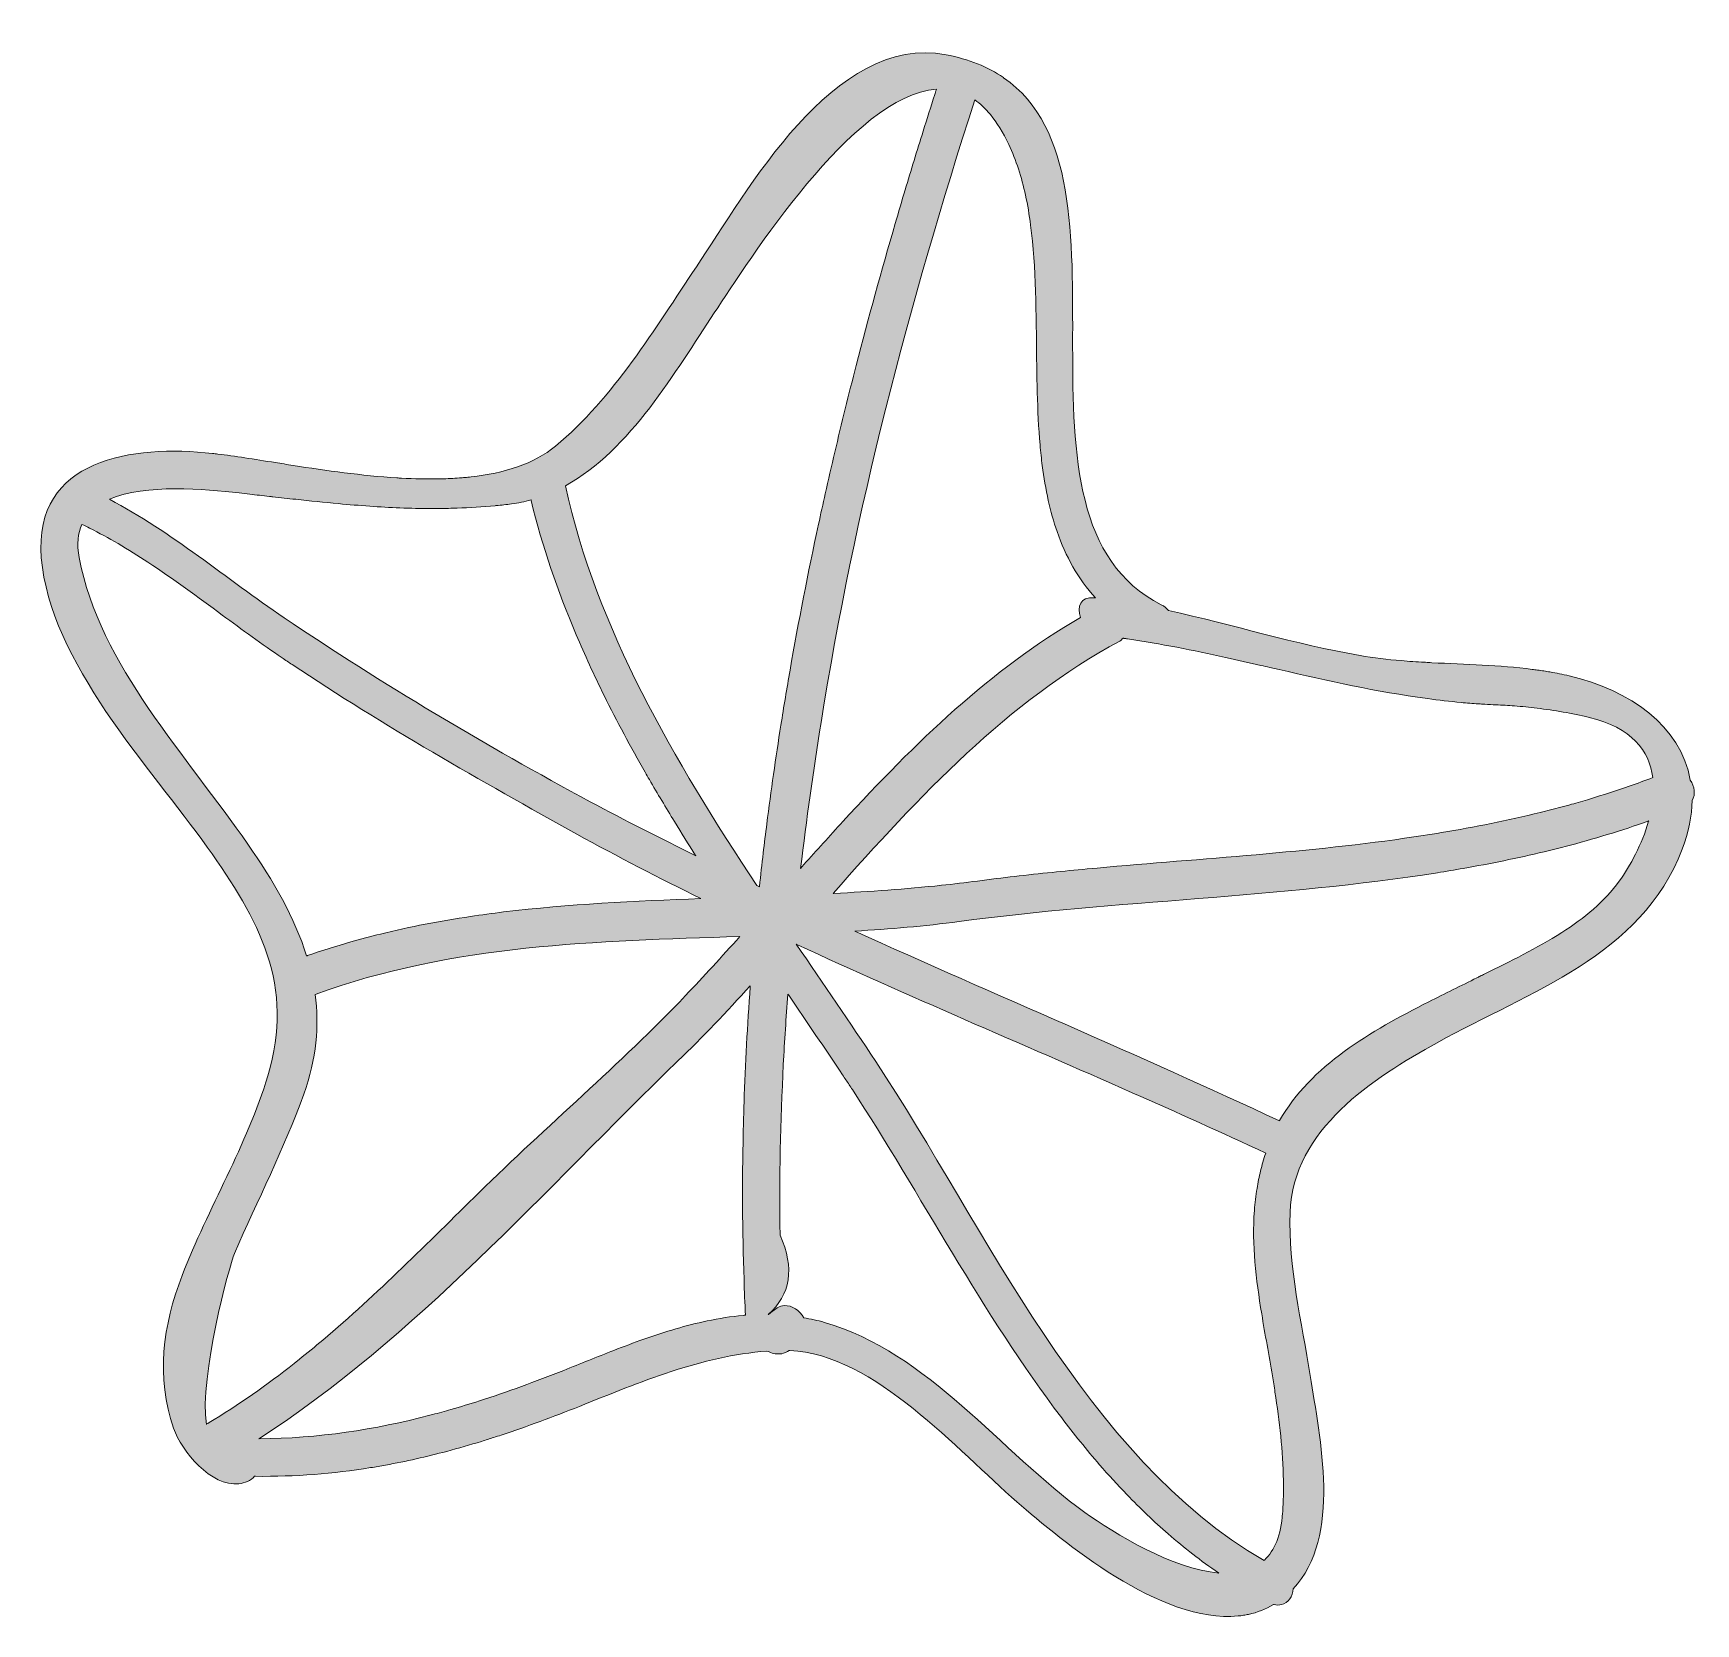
# Model space of a CAD drawing. Header units: inches. Extents: x -812 to 7891, y -3575 to 2748.
# Drawn here: x -789.9 to -299.3, y -978.9 to -509.3 of the extents above; entities that cross this region are included whole.
import ezdxf

# ---------------------------------------------------------------- set-up
doc = ezdxf.new("R2010")
doc.units = ezdxf.units.IN
doc.header["$MEASUREMENT"] = 0
doc.layers.add('Layer 1', color=7, linetype='Continuous')

# ---------------------------------------------------------------- blocks, each defined once
blk = doc.blocks.new('block 69')
at = {"layer": 'Layer 1', "lineweight": 0}
for points, knots in [([(-300.95, -729.83), (-303.78, -713.77), (-318.76, -703.21), (-336.72, -699.03), (-338.6, -698.59), (-340.48, -698.21), (-342.38, -697.88), (-342.97, -697.78), (-343.57, -697.68), (-344.16, -697.59), (-344.77, -697.5), (-345.39, -697.4), (-346.01, -697.32), (-346.54, -697.25), (-347.07, -697.18), (-347.6, -697.11), (-357.34, -695.85), (-367.29, -695.66), (-377.19, -695.14), (-377.84, -695.11), (-378.49, -695.07), (-379.14, -695.03), (-379.24, -695.03), (-379.34, -695.02), (-379.44, -695.01), (-381.71, -694.89), (-383.97, -694.73), (-386.23, -694.53), (-390.32, -694.19), (-394.39, -693.72), (-398.42, -693.02), (-417.59, -689.71), (-436.03, -683.88), (-454.95, -679.74), (-455.49, -679.08), (-456.16, -678.47), (-457.07, -678.03), (-507.39, -652.78), (-460.98, -551.78), (-503.58, -522.46), (-503.6, -522.44), (-503.62, -522.42), (-503.65, -522.41), (-508.2, -519.28), (-513.77, -516.98), (-520.58, -515.67), (-553.78, -509.32), (-579.49, -556.31), (-594.25, -578.26), (-606.43, -596.38), (-618.77, -617.13), (-635.82, -631.19), (-642.23, -636.47), (-650.95, -639.18), (-660.76, -640.29), (-661.36, -640.36), (-661.96, -640.42), (-662.56, -640.47), (-663.09, -640.52), (-663.63, -640.57), (-664.18, -640.6), (-665.94, -640.74), (-667.73, -640.83), (-669.54, -640.87), (-669.69, -640.87), (-669.83, -640.87), (-669.98, -640.88), (-673.68, -640.96), (-677.47, -640.87), (-681.3, -640.66), (-681.74, -640.63), (-682.18, -640.61), (-682.62, -640.58), (-692.97, -639.93), (-703.53, -638.42), (-713.24, -636.9), (-714.13, -636.77), (-715.02, -636.63), (-715.89, -636.48), (-716.77, -636.35), (-717.63, -636.21), (-718.49, -636.07), (-724.73, -635.08), (-730.5, -634.15), (-735.47, -633.55), (-735.99, -633.49), (-736.51, -633.43), (-737.01, -633.37), (-760.62, -630.76), (-789.94, -634.87), (-787.56, -664.17), (-785.05, -694.77), (-755.5, -725.97), (-738.6, -749.6), (-723.26, -771.02), (-712.64, -790.45), (-720.7, -817.07), (-726.94, -837.59), (-738.28, -856.11), (-746, -876.02), (-751.72, -890.8), (-753.77, -906.05), (-748.51, -921.12), (-746.12, -927.98), (-737.46, -938.47), (-729.23, -937.5), (-728.39, -937.4), (-727.55, -937.18), (-726.72, -936.82), (-725.85, -936.45), (-725.17, -935.95), (-724.61, -935.32), (-724.61, -935.32), (-724.35, -935.32), (-724.35, -935.32), (-712.62, -935.45), (-701.38, -934.54), (-690.39, -932.76), (-688.91, -932.53), (-687.44, -932.28), (-685.98, -932.01), (-679.91, -930.91), (-673.9, -929.54), (-667.92, -927.95), (-664.49, -927.04), (-661.07, -926.06), (-657.65, -925), (-656.44, -924.63), (-655.24, -924.25), (-654.04, -923.86), (-653.3, -923.63), (-652.56, -923.39), (-651.82, -923.14), (-644.19, -920.62), (-636.54, -917.78), (-628.79, -914.68), (-611.03, -907.57), (-592.68, -899.79), (-573.43, -898.37), (-573.43, -898.37), (-573.42, -898.37), (-573.42, -898.37), (-573.2, -898.45), (-572.99, -898.51), (-572.8, -898.61), (-571.58, -899.09), (-570.37, -899.32), (-569.22, -899.15), (-569.17, -899.14), (-569.13, -899.14), (-569.08, -899.13), (-568.31, -899), (-567.58, -898.68), (-566.89, -898.14), (-566.82, -898.14), (-566.76, -898.15), (-566.69, -898.15), (-541.76, -899.24), (-516.98, -927.86), (-499.66, -942.9), (-486.2, -954.57), (-457.11, -978.85), (-434.4, -976.55), (-433.86, -976.5), (-433.33, -976.44), (-432.81, -976.36), (-432.3, -976.28), (-431.8, -976.19), (-431.3, -976.08), (-428.72, -975.51), (-426.25, -974.56), (-423.91, -973.17), (-423.87, -973.18), (-423.84, -973.19), (-423.8, -973.19), (-423.01, -973.36), (-422.28, -973.35), (-421.63, -973.2), (-419.53, -972.71), (-418.23, -970.76), (-418.17, -968.55), (-403.7, -953.26), (-410.26, -923.95), (-413.12, -905.61), (-415.6, -889.72), (-419.63, -873.64), (-419.06, -857.47), (-418.2, -832.83), (-394.64, -817.84), (-375.63, -807.31), (-348.33, -792.16), (-315.45, -781.82), (-303.35, -750.2), (-301.39, -745.06), (-300.48, -740.29), (-300.4, -735.85), (-299.35, -734.01), (-299.68, -731.67), (-300.95, -729.83)], [0, 0, 0, 0, 1, 1, 1, 2, 2, 2, 3, 3, 3, 4, 4, 4, 5, 5, 5, 6, 6, 6, 7, 7, 7, 8, 8, 8, 9, 9, 9, 10, 10, 10, 11, 11, 11, 12, 12, 12, 13, 13, 13, 14, 14, 14, 15, 15, 15, 16, 16, 16, 17, 17, 17, 18, 18, 18, 19, 19, 19, 20, 20, 20, 21, 21, 21, 22, 22, 22, 23, 23, 23, 24, 24, 24, 25, 25, 25, 26, 26, 26, 27, 27, 27, 28, 28, 28, 29, 29, 29, 30, 30, 30, 31, 31, 31, 32, 32, 32, 33, 33, 33, 34, 34, 34, 35, 35, 35, 36, 36, 36, 37, 37, 37, 38, 38, 38, 39, 39, 39, 40, 40, 40, 41, 41, 41, 42, 42, 42, 43, 43, 43, 44, 44, 44, 45, 45, 45, 46, 46, 46, 47, 47, 47, 48, 48, 48, 49, 49, 49, 50, 50, 50, 51, 51, 51, 52, 52, 52, 53, 53, 53, 54, 54, 54, 55, 55, 55, 56, 56, 56, 57, 57, 57, 58, 58, 58, 59, 59, 59, 60, 60, 60, 61, 61, 61, 62, 62, 62, 63, 63, 63, 64, 64, 64, 65, 65, 65, 66, 66, 66, 66]), ([(-574.53, -751.33), (-574.93, -754.62), (-575.3, -757.91), (-575.65, -761.2), (-575.65, -761.23), (-575.66, -761.27), (-575.66, -761.3), (-575.91, -761.2), (-576.16, -761.06), (-576.4, -760.93), (-600.88, -724.03), (-623.65, -685.21), (-632.9, -642.92), (-613.66, -632.33), (-600.46, -609.03), (-588.97, -591.88), (-578.79, -576.66), (-548.08, -527.52), (-523.41, -525.85), (-523.42, -525.88), (-523.43, -525.91), (-523.44, -525.94), (-523.6, -526.44), (-523.76, -526.94), (-523.92, -527.44), (-525.07, -531.02), (-526.21, -534.62), (-527.33, -538.21), (-529.14, -543.98), (-530.91, -549.77), (-532.65, -555.57), (-533.64, -558.87), (-534.61, -562.17), (-535.57, -565.48), (-539.64, -579.38), (-543.49, -593.35), (-547.1, -607.39), (-549.3, -615.91), (-551.41, -624.46), (-553.41, -633.02), (-554.38, -637.1), (-555.32, -641.19), (-556.23, -645.28), (-556.91, -648.28), (-557.57, -651.28), (-558.21, -654.29), (-561.3, -668.58), (-564.11, -682.94), (-566.62, -697.34), (-567.56, -702.74), (-568.46, -708.15), (-569.31, -713.56), (-570.85, -723.25), (-572.24, -732.96), (-573.47, -742.69), (-573.84, -745.57), (-574.2, -748.45), (-574.53, -751.33)], [0, 0, 0, 0, 1, 1, 1, 2, 2, 2, 3, 3, 3, 4, 4, 4, 5, 5, 5, 6, 6, 6, 7, 7, 7, 8, 8, 8, 9, 9, 9, 10, 10, 10, 11, 11, 11, 12, 12, 12, 13, 13, 13, 14, 14, 14, 15, 15, 15, 16, 16, 16, 17, 17, 17, 18, 18, 18, 19, 19, 19, 19]), ([(-493.85, -605.8), (-493.81, -609.01), (-493.76, -612.22), (-493.67, -615.4), (-493.53, -620.62), (-493.29, -625.8), (-492.84, -630.86), (-492.66, -632.92), (-492.45, -634.96), (-492.19, -636.97), (-491.74, -640.48), (-491.16, -643.91), (-490.41, -647.24), (-489.71, -650.41), (-488.86, -653.48), (-487.82, -656.45), (-485.29, -663.71), (-481.68, -670.32), (-476.49, -676), (-476.54, -676), (-476.6, -675.99), (-476.66, -675.98), (-476.72, -675.97), (-476.78, -675.96), (-476.84, -675.96), (-481.02, -675.49), (-481.97, -678.71), (-480.88, -681.78), (-507.35, -697.04), (-529.85, -718.97), (-551.05, -742.06), (-554.92, -746.26), (-558.74, -750.51), (-562.53, -754.76), (-562.76, -755.01), (-562.99, -755.27), (-563.22, -755.52), (-563.32, -755.63), (-563.42, -755.75), (-563.52, -755.86), (-561.74, -741.47), (-559.75, -727.11), (-557.47, -712.82), (-547.59, -650.44), (-531.51, -589.07), (-512.08, -529), (-510.5, -530.13), (-508.97, -531.57), (-507.49, -533.35), (-505.57, -535.67), (-503.75, -538.58), (-502.07, -542.14), (-499.88, -546.79), (-498.29, -551.83), (-497.14, -557.15), (-496.51, -560.01), (-496.01, -562.94), (-495.62, -565.95), (-493.96, -578.49), (-494.01, -592.16), (-493.85, -605.8)], [0, 0, 0, 0, 1, 1, 1, 2, 2, 2, 3, 3, 3, 4, 4, 4, 5, 5, 5, 6, 6, 6, 7, 7, 7, 8, 8, 8, 9, 9, 9, 10, 10, 10, 11, 11, 11, 12, 12, 12, 13, 13, 13, 14, 14, 14, 15, 15, 15, 16, 16, 16, 17, 17, 17, 18, 18, 18, 19, 19, 19, 20, 20, 20, 20]), ([(-729.18, -645.04), (-728.04, -645.17), (-726.99, -645.3), (-726.06, -645.4), (-724.13, -645.62), (-722.2, -645.83), (-720.27, -646.05), (-719.94, -646.09), (-719.6, -646.12), (-719.27, -646.16), (-717.01, -646.42), (-714.75, -646.67), (-712.49, -646.91), (-708.27, -647.37), (-704.06, -647.81), (-699.84, -648.19), (-696.78, -648.48), (-693.72, -648.73), (-690.66, -648.93), (-687.68, -649.15), (-684.71, -649.31), (-681.73, -649.43), (-678.64, -649.56), (-675.55, -649.63), (-672.45, -649.63), (-671.02, -649.64), (-669.6, -649.64), (-668.18, -649.6), (-667.18, -649.58), (-666.17, -649.56), (-665.17, -649.53), (-665.07, -649.53), (-664.96, -649.53), (-664.85, -649.52), (-661.11, -649.4), (-657.36, -649.16), (-653.6, -648.79), (-653.5, -648.79), (-653.41, -648.78), (-653.31, -648.76), (-651.8, -648.62), (-650.3, -648.45), (-648.79, -648.26), (-646.82, -647.99), (-644.92, -647.59), (-643.05, -647.07), (-643.03, -647.14), (-643.01, -647.22), (-643, -647.29), (-639.74, -660.8), (-635.2, -673.98), (-629.73, -686.88), (-628.48, -689.86), (-627.16, -692.82), (-625.8, -695.77), (-624.41, -698.8), (-622.97, -701.82), (-621.48, -704.83), (-617.69, -712.47), (-613.63, -720.02), (-609.36, -727.48), (-608.96, -728.19), (-608.55, -728.9), (-608.13, -729.62), (-605.72, -733.79), (-603.25, -737.93), (-600.72, -742.05), (-598.68, -745.39), (-596.61, -748.71), (-594.51, -752.01), (-594.47, -752.07), (-594.44, -752.12), (-594.4, -752.18), (-604.85, -746.98), (-615.28, -741.7), (-625.58, -736.17), (-656.4, -719.6), (-686.92, -701.43), (-715.93, -681.85), (-732.88, -670.38), (-749.22, -656.49), (-767.47, -646.89), (-756.71, -642.26), (-739.24, -643.91), (-729.18, -645.04)], [0, 0, 0, 0, 1, 1, 1, 2, 2, 2, 3, 3, 3, 4, 4, 4, 5, 5, 5, 6, 6, 6, 7, 7, 7, 8, 8, 8, 9, 9, 9, 10, 10, 10, 11, 11, 11, 12, 12, 12, 13, 13, 13, 14, 14, 14, 15, 15, 15, 16, 16, 16, 17, 17, 17, 18, 18, 18, 19, 19, 19, 20, 20, 20, 21, 21, 21, 22, 22, 22, 23, 23, 23, 24, 24, 24, 25, 25, 25, 26, 26, 26, 27, 27, 27, 28, 28, 28, 28]), ([(-775.56, -654.31), (-774.81, -654.67), (-774.06, -655.04), (-773.32, -655.41), (-770.48, -656.84), (-767.69, -658.37), (-764.93, -660), (-761.94, -661.74), (-759, -663.59), (-756.09, -665.51), (-748.63, -670.41), (-741.38, -675.76), (-734.17, -681.06), (-728.29, -685.39), (-722.44, -689.69), (-716.52, -693.69), (-715.53, -694.36), (-714.53, -695.03), (-713.53, -695.68), (-686.46, -713.76), (-657.89, -730.01), (-629.49, -745.75), (-617.45, -752.43), (-605.21, -758.69), (-592.9, -764.79), (-612.41, -765.49), (-631.88, -766.39), (-651.15, -768.73), (-654.42, -769.13), (-657.68, -769.57), (-660.93, -770.06), (-669.84, -771.39), (-678.71, -773.08), (-687.51, -775.25), (-690.4, -775.96), (-693.3, -776.72), (-696.18, -777.56), (-700.48, -778.77), (-704.76, -780.13), (-709.03, -781.62), (-709.11, -781.65), (-709.2, -781.68), (-709.28, -781.71), (-712.8, -770.39), (-719.07, -759.56), (-726.6, -748.7), (-744.44, -722.89), (-770.35, -695.8), (-776.4, -664.13), (-777.18, -660.13), (-776.72, -656.93), (-775.56, -654.31)], [0, 0, 0, 0, 1, 1, 1, 2, 2, 2, 3, 3, 3, 4, 4, 4, 5, 5, 5, 6, 6, 6, 7, 7, 7, 8, 8, 8, 9, 9, 9, 10, 10, 10, 11, 11, 11, 12, 12, 12, 13, 13, 13, 14, 14, 14, 15, 15, 15, 16, 16, 16, 17, 17, 17, 17]), ([(-468.36, -687.92), (-468.29, -687.93), (-468.21, -687.94), (-468.14, -687.95), (-467.76, -688), (-467.38, -688.06), (-467.01, -688.12), (-457.24, -689.55), (-447.63, -691.49), (-438.08, -693.59), (-434.61, -694.36), (-431.14, -695.14), (-427.68, -695.93), (-426.8, -696.14), (-425.92, -696.34), (-425.03, -696.54), (-410.6, -699.86), (-396.19, -703.19), (-381.45, -705.33), (-380.47, -705.49), (-379.49, -705.62), (-378.51, -705.75), (-375.22, -706.2), (-371.91, -706.58), (-368.58, -706.88), (-366.88, -707.04), (-365.18, -707.18), (-363.47, -707.28), (-362.85, -707.33), (-362.22, -707.37), (-361.6, -707.4), (-360.5, -707.47), (-359.4, -707.53), (-358.3, -707.57), (-356.49, -707.64), (-354.68, -707.75), (-352.88, -707.89), (-350.64, -708.06), (-348.41, -708.29), (-346.19, -708.56), (-341.04, -709.19), (-335.93, -710.09), (-330.83, -711.28), (-318.19, -714.24), (-313.08, -721.14), (-312.03, -729.06), (-314.33, -729.94), (-316.64, -730.78), (-318.96, -731.58), (-322.84, -732.94), (-326.74, -734.2), (-330.66, -735.38), (-332.45, -735.92), (-334.25, -736.44), (-336.05, -736.95), (-337.08, -737.23), (-338.11, -737.51), (-339.14, -737.79), (-341.17, -738.33), (-343.21, -738.86), (-345.24, -739.36), (-354.87, -741.74), (-364.59, -743.68), (-374.38, -745.3), (-378.01, -745.91), (-381.64, -746.46), (-385.28, -746.98), (-416.23, -751.4), (-447.74, -753.13), (-478.96, -756.02), (-482.41, -756.34), (-485.86, -756.67), (-489.3, -757.03), (-496.67, -757.78), (-504.01, -758.62), (-511.32, -759.6), (-514.85, -760.07), (-518.39, -760.48), (-521.93, -760.86), (-532.47, -761.96), (-543.06, -762.69), (-553.68, -763.25), (-553.77, -763.25), (-553.85, -763.26), (-553.94, -763.26), (-528.58, -734.69), (-502.4, -706.57), (-469.33, -688.76), (-468.89, -688.52), (-468.64, -688.19), (-468.36, -687.92)], [0, 0, 0, 0, 1, 1, 1, 2, 2, 2, 3, 3, 3, 4, 4, 4, 5, 5, 5, 6, 6, 6, 7, 7, 7, 8, 8, 8, 9, 9, 9, 10, 10, 10, 11, 11, 11, 12, 12, 12, 13, 13, 13, 14, 14, 14, 15, 15, 15, 16, 16, 16, 17, 17, 17, 18, 18, 18, 19, 19, 19, 20, 20, 20, 21, 21, 21, 22, 22, 22, 23, 23, 23, 24, 24, 24, 25, 25, 25, 26, 26, 26, 27, 27, 27, 28, 28, 28, 29, 29, 29, 30, 30, 30, 30]), ([(-363.95, -788.18), (-368.44, -790.46), (-373.25, -792.78), (-378.15, -795.26), (-395.09, -803.82), (-413.03, -814.15), (-422.15, -830.31), (-422.17, -830.34), (-422.18, -830.37), (-422.2, -830.4), (-463.66, -810.94), (-505.83, -793.28), (-547.47, -774.4), (-537.21, -773.74), (-526.97, -772.93), (-516.74, -771.54), (-470.29, -765.33), (-422.19, -764.53), (-375.58, -757.14), (-373.03, -756.74), (-370.49, -756.32), (-367.95, -755.87), (-359.93, -754.46), (-351.97, -752.84), (-344.07, -750.94), (-341.99, -750.44), (-339.91, -749.92), (-337.84, -749.39), (-329.56, -747.23), (-321.35, -744.74), (-313.24, -741.86), (-313.25, -741.89), (-313.26, -741.92), (-313.27, -741.95), (-315.21, -748.73), (-318.66, -755.13), (-321.9, -759.61), (-326.25, -765.65), (-332.28, -770.56), (-338.9, -774.8), (-346.22, -779.48), (-354.27, -783.35), (-361.59, -787), (-362.06, -787.23), (-362.53, -787.46), (-362.99, -787.7), (-363.31, -787.86), (-363.63, -788.02), (-363.95, -788.18)], [0, 0, 0, 0, 1, 1, 1, 2, 2, 2, 3, 3, 3, 4, 4, 4, 5, 5, 5, 6, 6, 6, 7, 7, 7, 8, 8, 8, 9, 9, 9, 10, 10, 10, 11, 11, 11, 12, 12, 12, 13, 13, 13, 14, 14, 14, 15, 15, 15, 16, 16, 16, 16]), ([(-581.44, -775.99), (-586.76, -781.92), (-592.1, -787.77), (-597.46, -793.41), (-616.87, -813.76), (-638.42, -831.95), (-658.47, -851.64), (-673.48, -866.38), (-688.41, -881.49), (-704.5, -895.1), (-706.78, -897.03), (-709.09, -898.93), (-711.42, -900.79), (-719.44, -907.2), (-727.77, -913.19), (-736.57, -918.54), (-737.2, -918.93), (-737.83, -919.31), (-738.47, -919.69), (-738.64, -919.8), (-738.72, -919.96), (-738.86, -920.07), (-740.93, -905.73), (-732.09, -873.17), (-730.54, -869.55), (-723.76, -853.77), (-715.93, -838.72), (-710.09, -822.47), (-706.37, -812.05), (-705.51, -802.32), (-706.74, -793.05), (-665.87, -778.23), (-623.73, -777.32), (-581.42, -775.97), (-581.43, -775.98), (-581.43, -775.98), (-581.44, -775.99)], [0, 0, 0, 0, 1, 1, 1, 2, 2, 2, 3, 3, 3, 4, 4, 4, 5, 5, 5, 6, 6, 6, 7, 7, 7, 8, 8, 8, 9, 9, 9, 10, 10, 10, 11, 11, 11, 12, 12, 12, 12]), ([(-421.23, -945.7), (-421.24, -945.84), (-421.25, -945.98), (-421.26, -946.12), (-421.72, -952.79), (-423.69, -957.25), (-426.61, -960.06), (-426.64, -960.1), (-426.68, -960.13), (-426.71, -960.16), (-479.44, -929.85), (-509.01, -861.61), (-541.34, -812.84), (-548.89, -801.46), (-556.82, -789.92), (-564.79, -778.23), (-564.68, -778.28), (-564.56, -778.33), (-564.45, -778.39), (-531.78, -793.52), (-498.57, -807.52), (-465.62, -822.09), (-452.44, -827.91), (-439.3, -833.83), (-426.25, -839.94), (-426.84, -841.68), (-427.34, -843.41), (-427.76, -845.15), (-428.19, -846.87), (-428.54, -848.6), (-428.82, -850.33), (-429.18, -852.49), (-429.43, -854.65), (-429.6, -856.82), (-430.34, -866.93), (-429.12, -877.1), (-427.43, -887.4), (-426.44, -893.44), (-425.29, -899.53), (-424.28, -905.67), (-424.02, -907.26), (-423.76, -908.86), (-423.51, -910.45), (-422.17, -919.12), (-421.14, -927.81), (-421.02, -936.56), (-420.97, -939.6), (-421.03, -942.65), (-421.23, -945.7)], [0, 0, 0, 0, 1, 1, 1, 2, 2, 2, 3, 3, 3, 4, 4, 4, 5, 5, 5, 6, 6, 6, 7, 7, 7, 8, 8, 8, 9, 9, 9, 10, 10, 10, 11, 11, 11, 12, 12, 12, 13, 13, 13, 14, 14, 14, 15, 15, 15, 16, 16, 16, 16]), ([(-580.45, -887.82), (-584.02, -888.14), (-587.58, -888.71), (-591.12, -889.46), (-594.2, -890.11), (-597.26, -890.89), (-600.3, -891.79), (-603.49, -892.71), (-606.66, -893.75), (-609.8, -894.88), (-612.75, -895.91), (-615.68, -897.01), (-618.59, -898.15), (-623.59, -900.09), (-628.54, -902.11), (-633.4, -904.05), (-641.76, -907.38), (-650.03, -910.41), (-658.3, -913.06), (-661.09, -913.95), (-663.89, -914.81), (-666.69, -915.61), (-668.48, -916.12), (-670.28, -916.62), (-672.08, -917.1), (-672.34, -917.16), (-672.6, -917.23), (-672.87, -917.3), (-689.2, -921.56), (-705.77, -924.12), (-723.33, -924.24), (-677.38, -894.67), (-638.58, -850.23), (-599.68, -812.71), (-592.39, -805.67), (-585.33, -798.17), (-578.34, -790.51), (-578.35, -790.6), (-578.35, -790.7), (-578.36, -790.79), (-579.2, -802.16), (-579.82, -813.55), (-580.19, -824.94), (-580.3, -827.98), (-580.38, -831.02), (-580.44, -834.06), (-580.76, -848.43), (-580.69, -862.82), (-580.2, -877.2), (-580.09, -880.72), (-579.94, -884.24), (-579.77, -887.76), (-580, -887.78), (-580.22, -887.8), (-580.45, -887.82)], [0, 0, 0, 0, 1, 1, 1, 2, 2, 2, 3, 3, 3, 4, 4, 4, 5, 5, 5, 6, 6, 6, 7, 7, 7, 8, 8, 8, 9, 9, 9, 10, 10, 10, 11, 11, 11, 12, 12, 12, 13, 13, 13, 14, 14, 14, 15, 15, 15, 16, 16, 16, 17, 17, 17, 18, 18, 18, 18]), ([(-568.28, -884.93), (-568.99, -884.97), (-569.7, -885.18), (-570.39, -885.6), (-570.51, -885.67), (-570.62, -885.75), (-570.73, -885.83), (-571.53, -886.34), (-572.23, -886.94), (-572.97, -887.56), (-572.97, -887.56), (-573.11, -887.56), (-573.11, -887.56), (-566.42, -881.7), (-565.21, -873.9), (-569.55, -864.11), (-569.95, -847.32), (-569.35, -830.52), (-568.6, -813.76), (-568.27, -806.82), (-567.77, -799.91), (-567.23, -792.99), (-567.16, -793.1), (-567.08, -793.2), (-567.01, -793.31), (-561.63, -801.24), (-556.28, -809.1), (-551.09, -816.85), (-550.76, -817.34), (-550.44, -817.82), (-550.12, -818.3), (-549.49, -819.25), (-548.86, -820.21), (-548.23, -821.17), (-528.42, -851.43), (-509.81, -887.4), (-486.46, -918.09), (-482.84, -922.84), (-479.12, -927.46), (-475.26, -931.91), (-472.65, -934.92), (-469.98, -937.86), (-467.23, -940.7), (-463.31, -944.78), (-459.24, -948.67), (-455.01, -952.35), (-450.28, -956.46), (-445.34, -960.3), (-440.18, -963.82), (-440.15, -963.84), (-440.12, -963.86), (-440.09, -963.88), (-453.65, -962.74), (-470.94, -952.26), (-479.65, -945.99), (-504.44, -928.13), (-525.93, -898.64), (-556.46, -889.88), (-558.49, -889.29), (-560.54, -888.88), (-562.58, -888.51), (-563.8, -886.42), (-566.02, -884.79), (-568.28, -884.93)], [0, 0, 0, 0, 1, 1, 1, 2, 2, 2, 3, 3, 3, 4, 4, 4, 5, 5, 5, 6, 6, 6, 7, 7, 7, 8, 8, 8, 9, 9, 9, 10, 10, 10, 11, 11, 11, 12, 12, 12, 13, 13, 13, 14, 14, 14, 15, 15, 15, 16, 16, 16, 17, 17, 17, 18, 18, 18, 19, 19, 19, 20, 20, 20, 21, 21, 21, 21])]:
    blk.add_open_spline(points, degree=3, knots=knots, dxfattribs=at)
blk = doc.blocks.new('block 58')
at = {"layer": 'Layer 1', "true_color": 0x264847}
h = blk.add_hatch(color=129, dxfattribs=at)
h.dxf.hatch_style = 2
edge = h.paths.add_edge_path()
edge.add_spline(control_points=[(-300.95, -729.83), (-303.78, -713.77), (-318.76, -703.21), (-336.72, -699.03), (-338.6, -698.59), (-340.48, -698.21), (-342.38, -697.88), (-342.97, -697.78), (-343.57, -697.68), (-344.16, -697.59), (-344.77, -697.5), (-345.39, -697.4), (-346.01, -697.32), (-346.54, -697.25), (-347.07, -697.18), (-347.6, -697.11), (-357.34, -695.85), (-367.29, -695.66), (-377.19, -695.14), (-377.84, -695.11), (-378.49, -695.07), (-379.14, -695.03), (-379.24, -695.03), (-379.34, -695.02), (-379.44, -695.01), (-381.71, -694.89), (-383.97, -694.73), (-386.23, -694.53), (-390.32, -694.19), (-394.39, -693.72), (-398.42, -693.02), (-417.59, -689.71), (-436.03, -683.88), (-454.95, -679.74), (-455.49, -679.08), (-456.16, -678.47), (-457.07, -678.03), (-507.39, -652.78), (-460.98, -551.78), (-503.58, -522.46), (-503.6, -522.44), (-503.62, -522.42), (-503.65, -522.41), (-508.2, -519.28), (-513.77, -516.98), (-520.58, -515.67), (-553.78, -509.32), (-579.49, -556.31), (-594.25, -578.26), (-606.43, -596.38), (-618.77, -617.13), (-635.82, -631.19), (-642.23, -636.47), (-650.95, -639.18), (-660.76, -640.29), (-661.36, -640.36), (-661.96, -640.42), (-662.56, -640.47), (-663.09, -640.52), (-663.63, -640.57), (-664.18, -640.6), (-665.94, -640.74), (-667.73, -640.83), (-669.54, -640.87), (-669.69, -640.87), (-669.83, -640.87), (-669.98, -640.88), (-673.68, -640.96), (-677.47, -640.87), (-681.3, -640.66), (-681.74, -640.63), (-682.18, -640.61), (-682.62, -640.58), (-692.97, -639.93), (-703.53, -638.42), (-713.24, -636.9), (-714.13, -636.77), (-715.02, -636.63), (-715.89, -636.48), (-716.77, -636.35), (-717.63, -636.21), (-718.49, -636.07), (-724.73, -635.08), (-730.5, -634.15), (-735.47, -633.55), (-735.99, -633.49), (-736.51, -633.43), (-737.01, -633.37), (-760.62, -630.76), (-789.94, -634.87), (-787.56, -664.17), (-785.05, -694.77), (-755.5, -725.97), (-738.6, -749.6), (-723.26, -771.02), (-712.64, -790.45), (-720.7, -817.07), (-726.94, -837.59), (-738.28, -856.11), (-746, -876.02), (-751.72, -890.8), (-753.77, -906.05), (-748.51, -921.12), (-746.12, -927.98), (-737.46, -938.47), (-729.23, -937.5), (-728.39, -937.4), (-727.55, -937.18), (-726.72, -936.82), (-725.85, -936.45), (-725.17, -935.95), (-724.61, -935.32), (-724.61, -935.32), (-724.35, -935.32), (-724.35, -935.32), (-712.62, -935.45), (-701.38, -934.54), (-690.39, -932.76), (-688.91, -932.53), (-687.44, -932.28), (-685.98, -932.01), (-679.91, -930.91), (-673.9, -929.54), (-667.92, -927.95), (-664.49, -927.04), (-661.07, -926.06), (-657.65, -925), (-656.44, -924.63), (-655.24, -924.25), (-654.04, -923.86), (-653.3, -923.63), (-652.56, -923.39), (-651.82, -923.14), (-644.19, -920.62), (-636.54, -917.78), (-628.79, -914.68), (-611.03, -907.57), (-592.68, -899.79), (-573.43, -898.37), (-573.43, -898.37), (-573.42, -898.37), (-573.42, -898.37), (-573.2, -898.45), (-572.99, -898.51), (-572.8, -898.61), (-571.58, -899.09), (-570.37, -899.32), (-569.22, -899.15), (-569.17, -899.14), (-569.13, -899.14), (-569.08, -899.13), (-568.31, -899), (-567.58, -898.68), (-566.89, -898.14), (-566.82, -898.14), (-566.76, -898.15), (-566.69, -898.15), (-541.76, -899.24), (-516.98, -927.86), (-499.66, -942.9), (-486.2, -954.57), (-457.11, -978.85), (-434.4, -976.55), (-433.86, -976.5), (-433.33, -976.44), (-432.81, -976.36), (-432.3, -976.28), (-431.8, -976.19), (-431.3, -976.08), (-428.72, -975.51), (-426.25, -974.56), (-423.91, -973.17), (-423.87, -973.18), (-423.84, -973.19), (-423.8, -973.19), (-423.01, -973.36), (-422.28, -973.35), (-421.63, -973.2), (-419.53, -972.71), (-418.23, -970.76), (-418.17, -968.55), (-403.7, -953.26), (-410.26, -923.95), (-413.12, -905.61), (-415.6, -889.72), (-419.63, -873.64), (-419.06, -857.47), (-418.2, -832.83), (-394.64, -817.84), (-375.63, -807.31), (-348.33, -792.16), (-315.45, -781.82), (-303.35, -750.2), (-301.39, -745.06), (-300.48, -740.29), (-300.4, -735.85), (-299.35, -734.01), (-299.68, -731.67), (-300.95, -729.83)], knot_values=[0, 0, 0, 0, 1, 1, 1, 2, 2, 2, 3, 3, 3, 4, 4, 4, 5, 5, 5, 6, 6, 6, 7, 7, 7, 8, 8, 8, 9, 9, 9, 10, 10, 10, 11, 11, 11, 12, 12, 12, 13, 13, 13, 14, 14, 14, 15, 15, 15, 16, 16, 16, 17, 17, 17, 18, 18, 18, 19, 19, 19, 20, 20, 20, 21, 21, 21, 22, 22, 22, 23, 23, 23, 24, 24, 24, 25, 25, 25, 26, 26, 26, 27, 27, 27, 28, 28, 28, 29, 29, 29, 30, 30, 30, 31, 31, 31, 32, 32, 32, 33, 33, 33, 34, 34, 34, 35, 35, 35, 36, 36, 36, 37, 37, 37, 38, 38, 38, 39, 39, 39, 40, 40, 40, 41, 41, 41, 42, 42, 42, 43, 43, 43, 44, 44, 44, 45, 45, 45, 46, 46, 46, 47, 47, 47, 48, 48, 48, 49, 49, 49, 50, 50, 50, 51, 51, 51, 52, 52, 52, 53, 53, 53, 54, 54, 54, 55, 55, 55, 56, 56, 56, 57, 57, 57, 58, 58, 58, 59, 59, 59, 60, 60, 60, 61, 61, 61, 62, 62, 62, 63, 63, 63, 64, 64, 64, 65, 65, 65, 66, 66, 66, 66], degree=3, periodic=1)
edge = h.paths.add_edge_path()
edge.add_spline(control_points=[(-468.36, -687.92), (-468.29, -687.93), (-468.21, -687.94), (-468.14, -687.95), (-467.76, -688), (-467.38, -688.06), (-467.01, -688.12), (-457.24, -689.55), (-447.63, -691.49), (-438.08, -693.59), (-434.61, -694.36), (-431.14, -695.14), (-427.68, -695.93), (-426.8, -696.14), (-425.92, -696.34), (-425.03, -696.54), (-410.6, -699.86), (-396.19, -703.19), (-381.45, -705.33), (-380.47, -705.49), (-379.49, -705.62), (-378.51, -705.75), (-375.22, -706.2), (-371.91, -706.58), (-368.58, -706.88), (-366.88, -707.04), (-365.18, -707.18), (-363.47, -707.28), (-362.85, -707.33), (-362.22, -707.37), (-361.6, -707.4), (-360.5, -707.47), (-359.4, -707.53), (-358.3, -707.57), (-356.49, -707.64), (-354.68, -707.75), (-352.88, -707.89), (-350.64, -708.06), (-348.41, -708.29), (-346.19, -708.56), (-341.04, -709.19), (-335.93, -710.09), (-330.83, -711.28), (-318.19, -714.24), (-313.08, -721.14), (-312.03, -729.06), (-314.33, -729.94), (-316.64, -730.78), (-318.96, -731.58), (-322.84, -732.94), (-326.74, -734.2), (-330.66, -735.38), (-332.45, -735.92), (-334.25, -736.44), (-336.05, -736.95), (-337.08, -737.23), (-338.11, -737.51), (-339.14, -737.79), (-341.17, -738.33), (-343.21, -738.86), (-345.24, -739.36), (-354.87, -741.74), (-364.59, -743.68), (-374.38, -745.3), (-378.01, -745.91), (-381.64, -746.46), (-385.28, -746.98), (-416.23, -751.4), (-447.74, -753.13), (-478.96, -756.02), (-482.41, -756.34), (-485.86, -756.67), (-489.3, -757.03), (-496.67, -757.78), (-504.01, -758.62), (-511.32, -759.6), (-514.85, -760.07), (-518.39, -760.48), (-521.93, -760.86), (-532.47, -761.96), (-543.06, -762.69), (-553.68, -763.25), (-553.77, -763.25), (-553.85, -763.26), (-553.94, -763.26), (-528.58, -734.69), (-502.4, -706.57), (-469.33, -688.76), (-468.89, -688.52), (-468.64, -688.19), (-468.36, -687.92)], knot_values=[0, 0, 0, 0, 1, 1, 1, 2, 2, 2, 3, 3, 3, 4, 4, 4, 5, 5, 5, 6, 6, 6, 7, 7, 7, 8, 8, 8, 9, 9, 9, 10, 10, 10, 11, 11, 11, 12, 12, 12, 13, 13, 13, 14, 14, 14, 15, 15, 15, 16, 16, 16, 17, 17, 17, 18, 18, 18, 19, 19, 19, 20, 20, 20, 21, 21, 21, 22, 22, 22, 23, 23, 23, 24, 24, 24, 25, 25, 25, 26, 26, 26, 27, 27, 27, 28, 28, 28, 29, 29, 29, 30, 30, 30, 30], degree=3, periodic=1)
edge = h.paths.add_edge_path()
edge.add_spline(control_points=[(-493.85, -605.8), (-493.81, -609.01), (-493.76, -612.22), (-493.67, -615.4), (-493.53, -620.62), (-493.29, -625.8), (-492.84, -630.86), (-492.66, -632.92), (-492.45, -634.96), (-492.19, -636.97), (-491.74, -640.48), (-491.16, -643.91), (-490.41, -647.24), (-489.71, -650.41), (-488.86, -653.48), (-487.82, -656.45), (-485.29, -663.71), (-481.68, -670.32), (-476.49, -676), (-476.54, -676), (-476.6, -675.99), (-476.66, -675.98), (-476.72, -675.97), (-476.78, -675.96), (-476.84, -675.96), (-481.02, -675.49), (-481.97, -678.71), (-480.88, -681.78), (-507.35, -697.04), (-529.85, -718.97), (-551.05, -742.06), (-554.92, -746.26), (-558.74, -750.51), (-562.53, -754.76), (-562.76, -755.01), (-562.99, -755.27), (-563.22, -755.52), (-563.32, -755.63), (-563.42, -755.75), (-563.52, -755.86), (-561.74, -741.47), (-559.75, -727.11), (-557.47, -712.82), (-547.59, -650.44), (-531.51, -589.07), (-512.08, -529), (-510.5, -530.13), (-508.97, -531.57), (-507.49, -533.35), (-505.57, -535.67), (-503.75, -538.58), (-502.07, -542.14), (-499.88, -546.79), (-498.29, -551.83), (-497.14, -557.15), (-496.51, -560.01), (-496.01, -562.94), (-495.62, -565.95), (-493.96, -578.49), (-494.01, -592.16), (-493.85, -605.8)], knot_values=[0, 0, 0, 0, 1, 1, 1, 2, 2, 2, 3, 3, 3, 4, 4, 4, 5, 5, 5, 6, 6, 6, 7, 7, 7, 8, 8, 8, 9, 9, 9, 10, 10, 10, 11, 11, 11, 12, 12, 12, 13, 13, 13, 14, 14, 14, 15, 15, 15, 16, 16, 16, 17, 17, 17, 18, 18, 18, 19, 19, 19, 20, 20, 20, 20], degree=3, periodic=1)
edge = h.paths.add_edge_path()
edge.add_spline(control_points=[(-729.18, -645.04), (-728.04, -645.17), (-726.99, -645.3), (-726.06, -645.4), (-724.13, -645.62), (-722.2, -645.83), (-720.27, -646.05), (-719.94, -646.09), (-719.6, -646.12), (-719.27, -646.16), (-717.01, -646.42), (-714.75, -646.67), (-712.49, -646.91), (-708.27, -647.37), (-704.06, -647.81), (-699.84, -648.19), (-696.78, -648.48), (-693.72, -648.73), (-690.66, -648.93), (-687.68, -649.15), (-684.71, -649.31), (-681.73, -649.43), (-678.64, -649.56), (-675.55, -649.63), (-672.45, -649.63), (-671.02, -649.64), (-669.6, -649.64), (-668.18, -649.6), (-667.18, -649.58), (-666.17, -649.56), (-665.17, -649.53), (-665.07, -649.53), (-664.96, -649.53), (-664.85, -649.52), (-661.11, -649.4), (-657.36, -649.16), (-653.6, -648.79), (-653.5, -648.79), (-653.41, -648.78), (-653.31, -648.76), (-651.8, -648.62), (-650.3, -648.45), (-648.79, -648.26), (-646.82, -647.99), (-644.92, -647.59), (-643.05, -647.07), (-643.03, -647.14), (-643.01, -647.22), (-643, -647.29), (-639.74, -660.8), (-635.2, -673.98), (-629.73, -686.88), (-628.48, -689.86), (-627.16, -692.82), (-625.8, -695.77), (-624.41, -698.8), (-622.97, -701.82), (-621.48, -704.83), (-617.69, -712.47), (-613.63, -720.02), (-609.36, -727.48), (-608.96, -728.19), (-608.55, -728.9), (-608.13, -729.62), (-605.72, -733.79), (-603.25, -737.93), (-600.72, -742.05), (-598.68, -745.39), (-596.61, -748.71), (-594.51, -752.01), (-594.47, -752.07), (-594.44, -752.12), (-594.4, -752.18), (-604.85, -746.98), (-615.28, -741.7), (-625.58, -736.17), (-656.4, -719.6), (-686.92, -701.43), (-715.93, -681.85), (-732.88, -670.38), (-749.22, -656.49), (-767.47, -646.89), (-756.71, -642.26), (-739.24, -643.91), (-729.18, -645.04)], knot_values=[0, 0, 0, 0, 1, 1, 1, 2, 2, 2, 3, 3, 3, 4, 4, 4, 5, 5, 5, 6, 6, 6, 7, 7, 7, 8, 8, 8, 9, 9, 9, 10, 10, 10, 11, 11, 11, 12, 12, 12, 13, 13, 13, 14, 14, 14, 15, 15, 15, 16, 16, 16, 17, 17, 17, 18, 18, 18, 19, 19, 19, 20, 20, 20, 21, 21, 21, 22, 22, 22, 23, 23, 23, 24, 24, 24, 25, 25, 25, 26, 26, 26, 27, 27, 27, 28, 28, 28, 28], degree=3, periodic=1)
edge = h.paths.add_edge_path()
edge.add_spline(control_points=[(-581.44, -775.99), (-586.76, -781.92), (-592.1, -787.77), (-597.46, -793.41), (-616.87, -813.76), (-638.42, -831.95), (-658.47, -851.64), (-673.48, -866.38), (-688.41, -881.49), (-704.5, -895.1), (-706.78, -897.03), (-709.09, -898.93), (-711.42, -900.79), (-719.44, -907.2), (-727.77, -913.19), (-736.57, -918.54), (-737.2, -918.93), (-737.83, -919.31), (-738.47, -919.69), (-738.64, -919.8), (-738.72, -919.96), (-738.86, -920.07), (-740.93, -905.73), (-732.09, -873.17), (-730.54, -869.55), (-723.76, -853.77), (-715.93, -838.72), (-710.09, -822.47), (-706.37, -812.05), (-705.51, -802.32), (-706.74, -793.05), (-665.87, -778.23), (-623.73, -777.32), (-581.42, -775.97), (-581.43, -775.98), (-581.43, -775.98), (-581.44, -775.99)], knot_values=[0, 0, 0, 0, 1, 1, 1, 2, 2, 2, 3, 3, 3, 4, 4, 4, 5, 5, 5, 6, 6, 6, 7, 7, 7, 8, 8, 8, 9, 9, 9, 10, 10, 10, 11, 11, 11, 12, 12, 12, 12], degree=3, periodic=1)
edge = h.paths.add_edge_path()
edge.add_spline(control_points=[(-775.56, -654.31), (-774.81, -654.67), (-774.06, -655.04), (-773.32, -655.41), (-770.48, -656.84), (-767.69, -658.37), (-764.93, -660), (-761.94, -661.74), (-759, -663.59), (-756.09, -665.51), (-748.63, -670.41), (-741.38, -675.76), (-734.17, -681.06), (-728.29, -685.39), (-722.44, -689.69), (-716.52, -693.69), (-715.53, -694.36), (-714.53, -695.03), (-713.53, -695.68), (-686.46, -713.76), (-657.89, -730.01), (-629.49, -745.75), (-617.45, -752.43), (-605.21, -758.69), (-592.9, -764.79), (-612.41, -765.49), (-631.88, -766.39), (-651.15, -768.73), (-654.42, -769.13), (-657.68, -769.57), (-660.93, -770.06), (-669.84, -771.39), (-678.71, -773.08), (-687.51, -775.25), (-690.4, -775.96), (-693.3, -776.72), (-696.18, -777.56), (-700.48, -778.77), (-704.76, -780.13), (-709.03, -781.62), (-709.11, -781.65), (-709.2, -781.68), (-709.28, -781.71), (-712.8, -770.39), (-719.07, -759.56), (-726.6, -748.7), (-744.44, -722.89), (-770.35, -695.8), (-776.4, -664.13), (-777.18, -660.13), (-776.72, -656.93), (-775.56, -654.31)], knot_values=[0, 0, 0, 0, 1, 1, 1, 2, 2, 2, 3, 3, 3, 4, 4, 4, 5, 5, 5, 6, 6, 6, 7, 7, 7, 8, 8, 8, 9, 9, 9, 10, 10, 10, 11, 11, 11, 12, 12, 12, 13, 13, 13, 14, 14, 14, 15, 15, 15, 16, 16, 16, 17, 17, 17, 17], degree=3, periodic=1)
edge = h.paths.add_edge_path()
edge.add_spline(control_points=[(-580.45, -887.82), (-584.02, -888.14), (-587.58, -888.71), (-591.12, -889.46), (-594.2, -890.11), (-597.26, -890.89), (-600.3, -891.79), (-603.49, -892.71), (-606.66, -893.75), (-609.8, -894.88), (-612.75, -895.91), (-615.68, -897.01), (-618.59, -898.15), (-623.59, -900.09), (-628.54, -902.11), (-633.4, -904.05), (-641.76, -907.38), (-650.03, -910.41), (-658.3, -913.06), (-661.09, -913.95), (-663.89, -914.81), (-666.69, -915.61), (-668.48, -916.12), (-670.28, -916.62), (-672.08, -917.1), (-672.34, -917.16), (-672.6, -917.23), (-672.87, -917.3), (-689.2, -921.56), (-705.77, -924.12), (-723.33, -924.24), (-677.38, -894.67), (-638.58, -850.23), (-599.68, -812.71), (-592.39, -805.67), (-585.33, -798.17), (-578.34, -790.51), (-578.35, -790.6), (-578.35, -790.7), (-578.36, -790.79), (-579.2, -802.16), (-579.82, -813.55), (-580.19, -824.94), (-580.3, -827.98), (-580.38, -831.02), (-580.44, -834.06), (-580.76, -848.43), (-580.69, -862.82), (-580.2, -877.2), (-580.09, -880.72), (-579.94, -884.24), (-579.77, -887.76), (-580, -887.78), (-580.22, -887.8), (-580.45, -887.82)], knot_values=[0, 0, 0, 0, 1, 1, 1, 2, 2, 2, 3, 3, 3, 4, 4, 4, 5, 5, 5, 6, 6, 6, 7, 7, 7, 8, 8, 8, 9, 9, 9, 10, 10, 10, 11, 11, 11, 12, 12, 12, 13, 13, 13, 14, 14, 14, 15, 15, 15, 16, 16, 16, 17, 17, 17, 18, 18, 18, 18], degree=3, periodic=1)
edge = h.paths.add_edge_path()
edge.add_spline(control_points=[(-574.53, -751.33), (-574.93, -754.62), (-575.3, -757.91), (-575.65, -761.2), (-575.65, -761.23), (-575.66, -761.27), (-575.66, -761.3), (-575.91, -761.2), (-576.16, -761.06), (-576.4, -760.93), (-600.88, -724.03), (-623.65, -685.21), (-632.9, -642.92), (-613.66, -632.33), (-600.46, -609.03), (-588.97, -591.88), (-578.79, -576.66), (-548.08, -527.52), (-523.41, -525.85), (-523.42, -525.88), (-523.43, -525.91), (-523.44, -525.94), (-523.6, -526.44), (-523.76, -526.94), (-523.92, -527.44), (-525.07, -531.02), (-526.21, -534.62), (-527.33, -538.21), (-529.14, -543.98), (-530.91, -549.77), (-532.65, -555.57), (-533.64, -558.87), (-534.61, -562.17), (-535.57, -565.48), (-539.64, -579.38), (-543.49, -593.35), (-547.1, -607.39), (-549.3, -615.91), (-551.41, -624.46), (-553.41, -633.02), (-554.38, -637.1), (-555.32, -641.19), (-556.23, -645.28), (-556.91, -648.28), (-557.57, -651.28), (-558.21, -654.29), (-561.3, -668.58), (-564.11, -682.94), (-566.62, -697.34), (-567.56, -702.74), (-568.46, -708.15), (-569.31, -713.56), (-570.85, -723.25), (-572.24, -732.96), (-573.47, -742.69), (-573.84, -745.57), (-574.2, -748.45), (-574.53, -751.33)], knot_values=[0, 0, 0, 0, 1, 1, 1, 2, 2, 2, 3, 3, 3, 4, 4, 4, 5, 5, 5, 6, 6, 6, 7, 7, 7, 8, 8, 8, 9, 9, 9, 10, 10, 10, 11, 11, 11, 12, 12, 12, 13, 13, 13, 14, 14, 14, 15, 15, 15, 16, 16, 16, 17, 17, 17, 18, 18, 18, 19, 19, 19, 19], degree=3, periodic=1)
edge = h.paths.add_edge_path()
edge.add_spline(control_points=[(-568.28, -884.93), (-568.99, -884.97), (-569.7, -885.18), (-570.39, -885.6), (-570.51, -885.67), (-570.62, -885.75), (-570.73, -885.83), (-571.53, -886.34), (-572.23, -886.94), (-572.97, -887.56), (-572.97, -887.56), (-573.11, -887.56), (-573.11, -887.56), (-566.42, -881.7), (-565.21, -873.9), (-569.55, -864.11), (-569.95, -847.32), (-569.35, -830.52), (-568.6, -813.76), (-568.27, -806.82), (-567.77, -799.91), (-567.23, -792.99), (-567.16, -793.1), (-567.08, -793.2), (-567.01, -793.31), (-561.63, -801.24), (-556.28, -809.1), (-551.09, -816.85), (-550.76, -817.34), (-550.44, -817.82), (-550.12, -818.3), (-549.49, -819.25), (-548.86, -820.21), (-548.23, -821.17), (-528.42, -851.43), (-509.81, -887.4), (-486.46, -918.09), (-482.84, -922.84), (-479.12, -927.46), (-475.26, -931.91), (-472.65, -934.92), (-469.98, -937.86), (-467.23, -940.7), (-463.31, -944.78), (-459.24, -948.67), (-455.01, -952.35), (-450.28, -956.46), (-445.34, -960.3), (-440.18, -963.82), (-440.15, -963.84), (-440.12, -963.86), (-440.09, -963.88), (-453.65, -962.74), (-470.94, -952.26), (-479.65, -945.99), (-504.44, -928.13), (-525.93, -898.64), (-556.46, -889.88), (-558.49, -889.29), (-560.54, -888.88), (-562.58, -888.51), (-563.8, -886.42), (-566.02, -884.79), (-568.28, -884.93)], knot_values=[0, 0, 0, 0, 1, 1, 1, 2, 2, 2, 3, 3, 3, 4, 4, 4, 5, 5, 5, 6, 6, 6, 7, 7, 7, 8, 8, 8, 9, 9, 9, 10, 10, 10, 11, 11, 11, 12, 12, 12, 13, 13, 13, 14, 14, 14, 15, 15, 15, 16, 16, 16, 17, 17, 17, 18, 18, 18, 19, 19, 19, 20, 20, 20, 21, 21, 21, 21], degree=3, periodic=1)
edge = h.paths.add_edge_path()
edge.add_spline(control_points=[(-421.23, -945.7), (-421.24, -945.84), (-421.25, -945.98), (-421.26, -946.12), (-421.72, -952.79), (-423.69, -957.25), (-426.61, -960.06), (-426.64, -960.1), (-426.68, -960.13), (-426.71, -960.16), (-479.44, -929.85), (-509.01, -861.61), (-541.34, -812.84), (-548.89, -801.46), (-556.82, -789.92), (-564.79, -778.23), (-564.68, -778.28), (-564.56, -778.33), (-564.45, -778.39), (-531.78, -793.52), (-498.57, -807.52), (-465.62, -822.09), (-452.44, -827.91), (-439.3, -833.83), (-426.25, -839.94), (-426.84, -841.68), (-427.34, -843.41), (-427.76, -845.15), (-428.19, -846.87), (-428.54, -848.6), (-428.82, -850.33), (-429.18, -852.49), (-429.43, -854.65), (-429.6, -856.82), (-430.34, -866.93), (-429.12, -877.1), (-427.43, -887.4), (-426.44, -893.44), (-425.29, -899.53), (-424.28, -905.67), (-424.02, -907.26), (-423.76, -908.86), (-423.51, -910.45), (-422.17, -919.12), (-421.14, -927.81), (-421.02, -936.56), (-420.97, -939.6), (-421.03, -942.65), (-421.23, -945.7)], knot_values=[0, 0, 0, 0, 1, 1, 1, 2, 2, 2, 3, 3, 3, 4, 4, 4, 5, 5, 5, 6, 6, 6, 7, 7, 7, 8, 8, 8, 9, 9, 9, 10, 10, 10, 11, 11, 11, 12, 12, 12, 13, 13, 13, 14, 14, 14, 15, 15, 15, 16, 16, 16, 16], degree=3, periodic=1)
edge = h.paths.add_edge_path()
edge.add_spline(control_points=[(-363.95, -788.18), (-368.44, -790.46), (-373.25, -792.78), (-378.15, -795.26), (-395.09, -803.82), (-413.03, -814.15), (-422.15, -830.31), (-422.17, -830.34), (-422.18, -830.37), (-422.2, -830.4), (-463.66, -810.94), (-505.83, -793.28), (-547.47, -774.4), (-537.21, -773.74), (-526.97, -772.93), (-516.74, -771.54), (-470.29, -765.33), (-422.19, -764.53), (-375.58, -757.14), (-373.03, -756.74), (-370.49, -756.32), (-367.95, -755.87), (-359.93, -754.46), (-351.97, -752.84), (-344.07, -750.94), (-341.99, -750.44), (-339.91, -749.92), (-337.84, -749.39), (-329.56, -747.23), (-321.35, -744.74), (-313.24, -741.86), (-313.25, -741.89), (-313.26, -741.92), (-313.27, -741.95), (-315.21, -748.73), (-318.66, -755.13), (-321.9, -759.61), (-326.25, -765.65), (-332.28, -770.56), (-338.9, -774.8), (-346.22, -779.48), (-354.27, -783.35), (-361.59, -787), (-362.06, -787.23), (-362.53, -787.46), (-362.99, -787.7), (-363.31, -787.86), (-363.63, -788.02), (-363.95, -788.18)], knot_values=[0, 0, 0, 0, 1, 1, 1, 2, 2, 2, 3, 3, 3, 4, 4, 4, 5, 5, 5, 6, 6, 6, 7, 7, 7, 8, 8, 8, 9, 9, 9, 10, 10, 10, 11, 11, 11, 12, 12, 12, 13, 13, 13, 14, 14, 14, 15, 15, 15, 16, 16, 16, 16], degree=3, periodic=1)
at = {"layer": 'Layer 1'}
blk.add_blockref('block 69', (0, 0), dxfattribs=at)

msp = doc.modelspace()

# ---------------------------------------------------------------- block references
at = {"layer": 'Layer 1'}
msp.add_blockref('block 58', (0, 0), dxfattribs=at)

doc.saveas('drawing.dxf')
